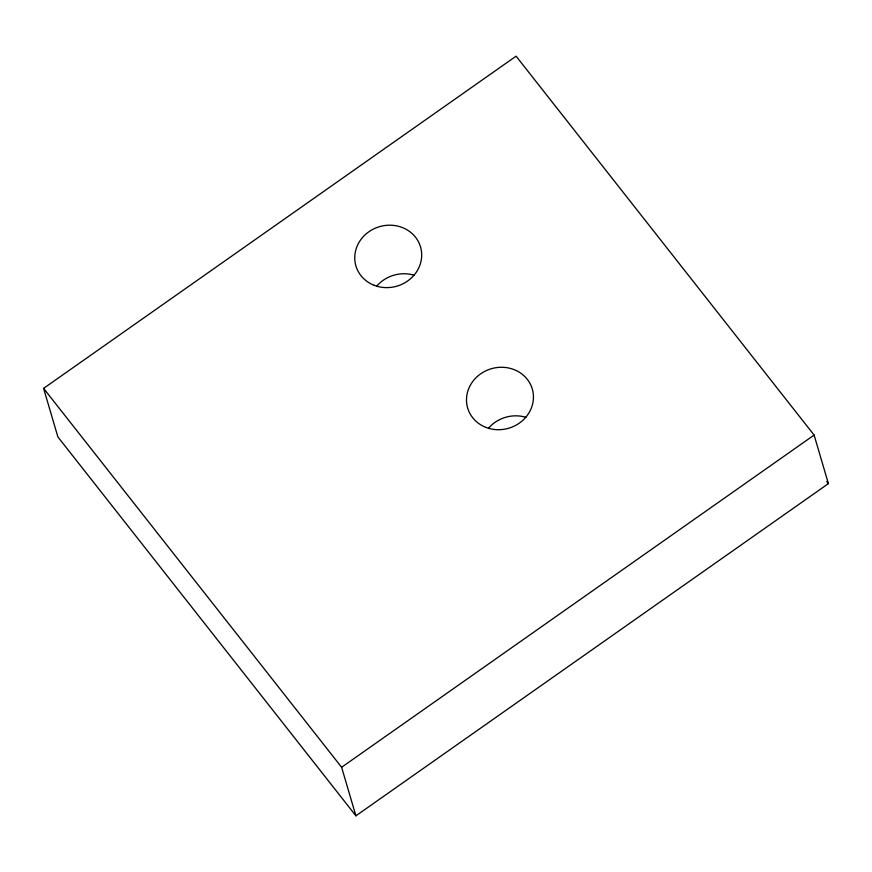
<?xml version="1.0" encoding="UTF-8"?>
<svg xmlns="http://www.w3.org/2000/svg" width="872" height="872" viewBox="0 0 872 872"><rect width="100%" height="100%" fill="white"/><g stroke="black" fill="none" stroke-linecap="round" stroke-linejoin="round"><path stroke-width="1.31" d="M43.6 388.378L516.093 56.179L814.11 435.074L828.4 483.622L355.907 815.821L57.89 436.927L43.6 388.378L341.617 767.273L355.907 815.821M341.617 767.273L814.11 435.074M826.721 481.486L828.4 483.622M488.494 428.228A33.681 31 -16.4 0 1 525.925 417.317M376.737 286.136A33.681 31 -16.4 0 1 414.167 275.236M486.02 427.433A33.681 31 -16.4 0 0 533.304 394.188A33.681 31 -16.4 0 0 480.614 373.859A33.681 31 -16.4 0 0 486.02 427.433M374.262 285.34A33.681 31 -16.4 0 0 421.547 252.095A33.681 31 -16.4 0 0 368.856 231.778A33.681 31 -16.4 0 0 374.262 285.34"/></g></svg>
